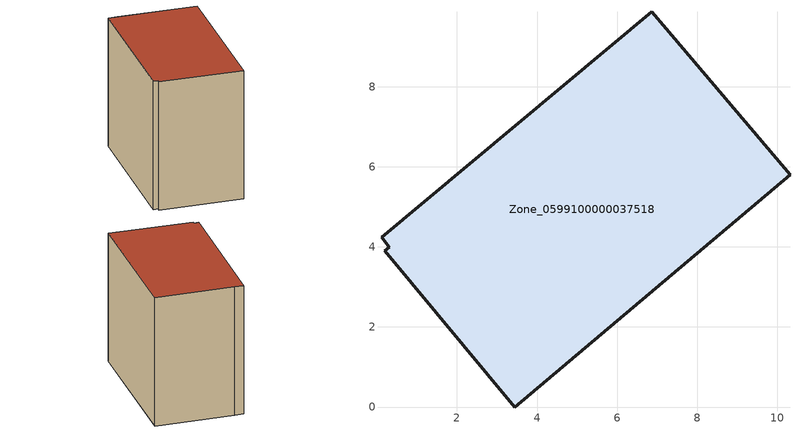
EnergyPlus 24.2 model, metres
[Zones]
Zone_0599100000037518
 floor ground (C_G): 7.22,9.45 10.32,5.8 3.45,0 0.2,3.9 0.31,3.99 0.12,4.24 6.86,9.87 z0
 wall outside (C_F): 7.22,9.45 6.86,9.87 0.12,4.24 0.31,3.99 0.2,3.9 3.45,0 10.32,5.8 7.22,9.45 z0:8.15
 roof outside (C_R): 10.32,5.8 7.22,9.45 6.86,9.87 0.12,4.24 0.31,3.99 0.2,3.9 3.45,0 z8.15
[BUILDING]
Pand.0599100000037518: North Axis=0; Terrain=City; Loads Convergence Tolerance Value=0.04; Temperature Convergence Tolerance Value=0.4; Solar Distribution=FullExterior; Maximum Number of Warmup Days=25; Minimum Number of Warmup Days=1
[Site:Location]
Rotterdam.The.Hague.AP_ZH_NLD Design_Conditions: Latitude=51.96; Longitude=4.45; Time Zone=1; Elevation=-4.5
[SITE:GROUNDTEMPERATURE:BUILDINGSURFACE]
18, 18, 18, 18, 18, 18, 18, 18, 18, 18, 18, 18
[MATERIAL] Thermal Absorptance=0.9; Solar Absorptance=0.7; Visible Absorptance=0.7
Name | Roughness | Thickness | Conductivity | Density | Specific Heat
G.TI.1975-1991 | MediumSmooth | 0.15 | 0.288461 | 540 | 1210
F.TI.1975-1991 | Rough | 0.3 | 0.230769 | 1920 | 840
R.TI.1975-1991 | MediumRough | 0.2 | 0.153846 | 1500 | 1000
[CONSTRUCTION]
C_G: G.TI.1975-1991
C_F: F.TI.1975-1991
C_R: R.TI.1975-1991
[ZONE]
Zone_0599100000037518: Type=1; Multiplier=1; Ceiling Height=Autocalculate; Volume=Autocalculate; Floor Area=autocalculate; Part of Total Floor Area=Yes
[ZONEINFILTRATION:DESIGNFLOWRATE]
Infil_Zone_0599100000037518: Zone or ZoneList or Space or SpaceList=Zone_0599100000037518; Schedule=AlwaysOn; Design Flow Rate Calculation Method=Flow/Area; Flow Rate per Floor Area=0.003; Constant Term Coefficient=1; Temperature Term Coefficient=0; Velocity Term Coefficient=0; Velocity Squared Term Coefficient=0
[HVACTEMPLATE:ZONE:IDEALLOADSAIRSYSTEM]
Zone_0599100000037518: Maximum Heating Supply Air Temperature=50; Minimum Cooling Supply Air Temperature=13; Maximum Heating Supply Air Humidity Ratio=0.0156; Minimum Cooling Supply Air Humidity Ratio=0.0077; Heating Limit=NoLimit; Cooling Limit=NoLimit; Dehumidification Control Type=ConstantSensibleHeatRatio; Cooling Sensible Heat Ratio=0.7; Dehumidification Setpoint=60; Humidification Control Type=None; Humidification Setpoint=30; Outdoor Air Method=None; Outdoor Air Flow Rate per Person=0.00944; Outdoor Air Flow Rate per Zone Floor Area=0; Outdoor Air Flow Rate per Zone=0; Demand Controlled Ventilation Type=None; Outdoor Air Economizer Type=NoEconomizer; Heat Recovery Type=None; Sensible Heat Recovery Effectiveness=0.7; Latent Heat Recovery Effectiveness=0.65
[ZONECONTROL:THERMOSTAT]
ThermostatControl_Zone_0599100000037518: Zone or ZoneList=Zone_0599100000037518; Control Type Schedule=DualSetpointControlType; Control 1=Thermostat_Zone_0599100000037518; Temperature Difference Between Cutout And Setpoint=0
[THERMOSTATSETPOINT:DUALSETPOINT]
Thermostat_Zone_0599100000037518: Heating Setpoint Temperature Schedule=HeatingSetpoint_Zone_0599100000037518; Cooling Setpoint Temperature Schedule=CoolingSetpoint_Zone_0599100000037518
[SCHEDULE:COMPACT]
HeatingSetpoint_Zone_0599100000037518: Through: 12/31, For: AllDays, Until: 24:00, 21
CoolingSetpoint_Zone_0599100000037518: Through: 12/31, For: AllDays, Until: 24:00, 24
DualSetpointControlType: Through: 12/31, For: AllDays, Until: 24:00, 4
AlwaysOn: Through: 12/31, For: AllDays, Until: 24:00, 1
